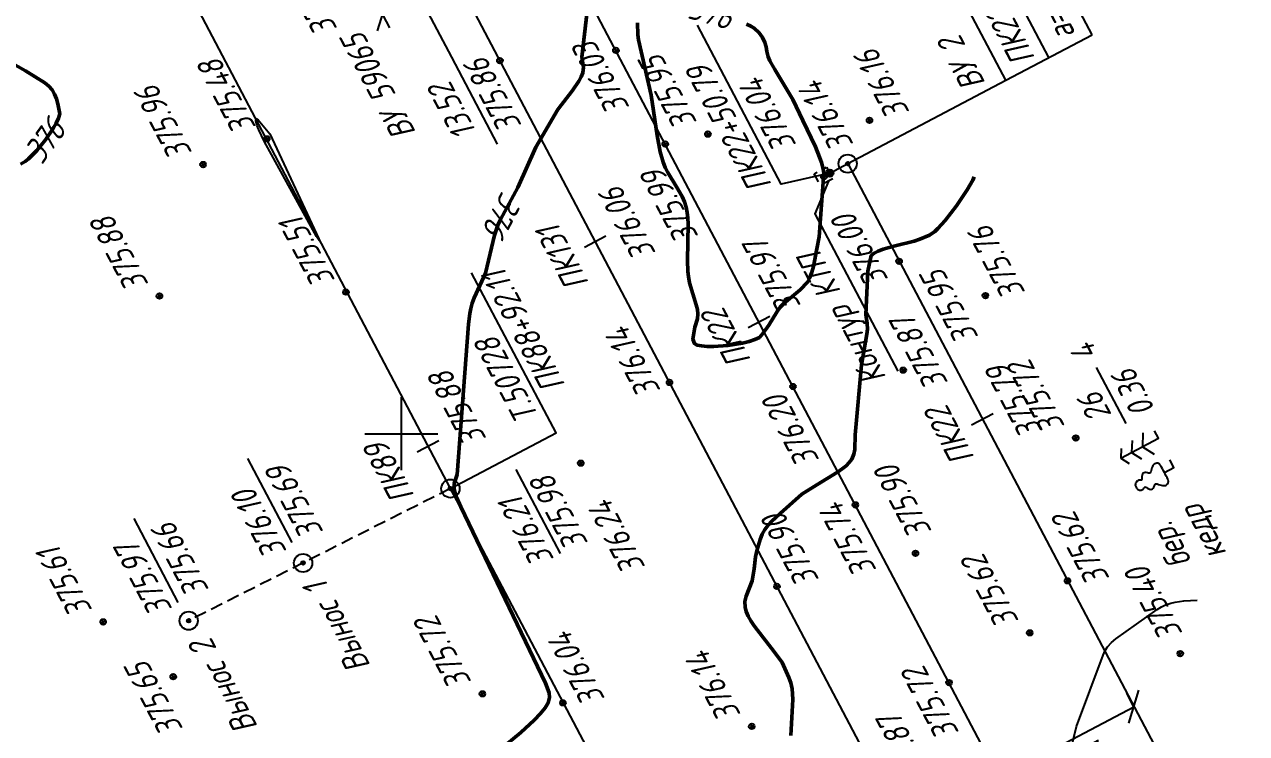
# Model space of a CAD drawing. Extents: x 1518325 to 1519424, y 2186901 to 2188655.
# Drawn here: x 1518738.1 to 1518938.8, y 2187750.7 to 2187867.2 of the extents above; entities that cross this region are included whole.
import ezdxf
from ezdxf.enums import TextEntityAlignment as Align

# ---------------------------------------------------------------- set-up
doc = ezdxf.new("R2010")
doc.units = 0
doc.linetypes.add('ИИDot', pattern=[1, 0, -1])
doc.linetypes.add('ИИHidden', pattern=[3, 2, -1])
for name, color, linetype, lineweight in [('ИИ_ГЕОПУНКТ_025', 7, 'Continuous', 25), ('ИИ_ГЕОСЕТКА_025', 3, 'Continuous', 25), ('ИИ_КОНТУР_025', 7, 'ИИDot', 25), ('ИИ_ОТМЕТКА_025', 7, 'Continuous', 25), ('ИИ_ПИКЕТАЖ_025', 7, 'Continuous', 25), ('ИИ_РАЗМЕР_025', 7, 'Continuous', 25), ('ИИ_РЕЛЬЕФ_025', 34, 'Continuous', 25), ('ИИ_РЕЛЬЕФ_050', 34, 'Continuous', 50), ('ИИ_ТЕКСТ_025', 7, 'Continuous', 25), ('ИИ_ТРАССА_АД_025', 1, 'Continuous', 25), ('ИИ_ТРАССА_ЛЭП_025', 7, 'Continuous', 25), ('ИИ_ТРАССА_ТРУБ_025', 7, 'Continuous', 25), ('ИИ_УГОДЬЯ_025', 7, 'Continuous', 25)]:
    doc.layers.add(name, color=color, linetype=linetype, lineweight=lineweight)
doc.styles.add('VNIPISIMPLEXCUR', font='simplex.shx', dxfattribs={"width": 0.8, "oblique": 15})
doc.dimstyles.new('ИИ-2000-м-dm$0', dxfattribs={"dimscale": 2, "dimtxt": 2.5, "dimasz": 2.5, "dimexe": 1.25, "dimexo": 0, "dimgap": 1, "dimtad": 1, "dimtoh": 1, "dimzin": 1, "dimdsep": 46, "dimtxsty": 'VNIPISIMPLEXCUR', "dimblk": 'OBLIQUE', "dimcen": 2.5, "dimaunit": 1, "dimadec": 4, "dimazin": 0, "dimtfac": 1, "dimtmove": 1, "dimatfit": 2, "dimfxl": 1, "dimarcsym": 0})
doc.dimstyles.new('ИИ-2000-м-dm$2', dxfattribs={"dimscale": 2, "dimtxt": 2.5, "dimasz": 2.5, "dimexe": 1.25, "dimexo": 0, "dimgap": 1, "dimtad": 2, "dimtoh": 1, "dimzin": 1, "dimdsep": 46, "dimtxsty": 'VNIPISIMPLEXCUR', "dimcen": 2.5, "dimaunit": 1, "dimazin": 0, "dimtfac": 1, "dimtmove": 1, "dimatfit": 2, "dimfxl": 1, "dimarcsym": 0})

# ---------------------------------------------------------------- blocks, each defined once
blk = doc.blocks.new('ИИ05012')
at = {"color": 0, "linetype": 'Continuous', "lineweight": 25, "flags": 128}
for points in [[(0, 3), (0, -3)], [(-3, 0), (3, 0)]]:
    blk.add_lwpolyline(points, dxfattribs=at)
blk = doc.blocks.new('PICKET')
at = {"color": 0, "linetype": 'Continuous', "lineweight": 25}
for p, q in [((-0.23, 0), (0.23, 0)), ((0, 0.23), (0, -0.23))]:
    blk.add_line(p, q, dxfattribs=at)
blk.add_circle((0, 0), 0.23, dxfattribs=at)
at = {"color": 0, "linetype": 'Continuous', "style": 'VNIPISIMPLEXCUR', "oblique": 15, "width": 0.8}
blk.add_attdef('OTMETKA', (1.25, 0.3), '', height=2, dxfattribs=at)
at = {"color": 8, "linetype": 'Continuous', "style": 'VNIPISIMPLEXCUR', "oblique": 15, "width": 0.8, "flags": 1}
blk.add_attdef('NOMER', (1.25, -2.7), '', height=2, dxfattribs=at)
blk = doc.blocks.new('ИИ053673А')
at = {"color": 0, "linetype": 'Continuous'}
blk.add_lwpolyline([(-1.35, 0.88), (-1.22, 0.88), (-1.01, 0.88), (-0.87, 0.88), (-0.74, 0.89), (-0.62, 0.91), (-0.53, 0.94), (-0.44, 1), (-0.39, 1.07), (-0.37, 1.15), (-0.36, 1.23), (-0.36, 1.29), (-0.39, 1.38), (-0.42, 1.45), (-0.47, 1.52), (-0.55, 1.61), (-0.63, 1.69), (-0.7, 1.77), (-0.78, 1.84), (-0.81, 1.89), (-0.84, 1.93), (-0.85, 1.97), (-0.85, 1.99), (-0.83, 2.02), (-0.8, 2.05), (-0.74, 2.12), (-0.67, 2.2), (-0.62, 2.29), (-0.6, 2.37), (-0.61, 2.44), (-0.64, 2.52), (-0.68, 2.58), (-0.72, 2.62), (-0.75, 2.65), (-0.8, 2.68), (-0.85, 2.71), (-0.94, 2.76), (-0.99, 2.79), (-1.01, 2.81), (-1.03, 2.83), (-1.03, 2.85), (-1.03, 2.87), (-1.01, 2.89), (-1, 2.93), (-0.98, 2.97), (-0.95, 3.03), (-0.94, 3.1), (-0.94, 3.19), (-0.95, 3.25), (-0.99, 3.32), (-1.03, 3.38), (-1.07, 3.41), (-1.1, 3.44), (-1.17, 3.48), (-1.22, 3.49), (-1.28, 3.5), (-1.35, 3.5), (-1.42, 3.5), (-1.48, 3.49), (-1.53, 3.48), (-1.6, 3.44), (-1.63, 3.41), (-1.67, 3.38), (-1.71, 3.32), (-1.75, 3.25), (-1.76, 3.19), (-1.76, 3.1), (-1.75, 3.03), (-1.72, 2.97), (-1.7, 2.93), (-1.69, 2.89), (-1.67, 2.87), (-1.67, 2.85), (-1.67, 2.83), (-1.69, 2.81), (-1.71, 2.79), (-1.76, 2.76), (-1.85, 2.71), (-1.9, 2.68), (-1.95, 2.65), (-1.98, 2.62), (-2.02, 2.58), (-2.06, 2.52), (-2.09, 2.44), (-2.1, 2.37), (-2.08, 2.29), (-2.03, 2.2), (-1.96, 2.12), (-1.9, 2.05), (-1.87, 2.02), (-1.85, 1.99), (-1.85, 1.97), (-1.86, 1.93), (-1.89, 1.89), (-1.92, 1.84), (-2, 1.77), (-2.07, 1.69), (-2.15, 1.61), (-2.23, 1.52), (-2.28, 1.45), (-2.31, 1.38), (-2.34, 1.29), (-2.34, 1.23), (-2.33, 1.15), (-2.31, 1.07), (-2.26, 1), (-2.17, 0.94), (-2.08, 0.91), (-1.96, 0.89), (-1.83, 0.88), (-1.69, 0.88), (-1.48, 0.88)], close=True, dxfattribs=at)
for points in [[(2.05, 3.1), (1.35, 3.5), (0.65, 3.1)], [(1.35, 3.5), (1.35, 0), (2.05, 0)], [(2.2, 2.01), (1.35, 2.5), (0.5, 2.01)], [(2.35, 0.92), (1.35, 1.5), (0.35, 0.92)], [(-1.35, 0.88), (-1.35, 0), (-0.65, 0)]]:
    blk.add_lwpolyline(points, dxfattribs=at)
at = {"color": 0, "linetype": 'Continuous', "style": 'VNIPISIMPLEXCUR', "oblique": 15, "width": 0.8}
blk.add_attdef('RACE1', text='', height=2, dxfattribs=at).set_placement((-3.25, 2.25), align=Align.RIGHT)
blk.add_attdef('HEIGHT', (3, 2), '', height=2, dxfattribs=at)
blk.add_attdef('DISTANCE', text='', height=2, dxfattribs=at).set_placement((9.5, 1.75), align=Align.MIDDLE_LEFT)
blk.add_attdef('RACE2', text='', height=2, dxfattribs=at).set_placement((-3.25, 1.25), align=Align.TOP_RIGHT)
blk.add_attdef('THICKNESS', text='', height=2, dxfattribs=at).set_placement((3, 1.5), align=Align.TOP_LEFT)
blk = doc.blocks.new('ИИ050052Р')
at = {"linetype": 'Continuous', "lineweight": 25}
h = blk.add_hatch(color=0, dxfattribs=at)
edge = h.paths.add_edge_path()
edge.add_arc((0, 0), 0.15, 0, 360)
at = {"color": 0, "linetype": 'Continuous', "lineweight": 25}
for radius in [0.75, 0.15]:
    blk.add_circle((0, 0), radius, dxfattribs=at)
at = {"color": 0, "linetype": 'Continuous', "style": 'VNIPISIMPLEXCUR', "oblique": 15, "width": 0.8}
for tag, p in [('CENTRE', (1.45, 0.7)), ('HEIGHT', (1.45, -2.7))]:
    blk.add_attdef(tag, p, '', height=2, dxfattribs=at)
for tag, p in [('NUMBER', (-2, -1)), ('STATIONING', (-2, -4.4)), ('ALPHA', (-2, -7.8))]:
    blk.add_attdef(tag, text='', height=2, dxfattribs=at).set_placement(p, align=Align.RIGHT)
at = {"color": 253, "linetype": 'Continuous', "style": 'VNIPISIMPLEXCUR', "oblique": 15, "width": 0.8, "flags": 1}
blk.add_attdef('NOTE', text='', height=1.6, dxfattribs=at).set_placement((-2, -10.8), align=Align.RIGHT)
blk = doc.blocks.new('ИИ15001')
at = {"color": 0, "linetype": 'Continuous', "lineweight": 25}
blk.add_lwpolyline([(0, 1), (0, -1)], dxfattribs=at)
at = {"color": 0, "linetype": 'Continuous', "lineweight": 25, "style": 'VNIPISIMPLEXCUR', "oblique": 15, "width": 0.8}
blk.add_attdef('STATIONING', text='', height=2, dxfattribs=at).set_placement((0, 2), align=Align.CENTER)
at = {"color": 7, "linetype": 'Continuous', "lineweight": 25, "style": 'VNIPISIMPLEXCUR', "oblique": 15, "width": 0.8}
blk.add_attdef('HEIGHT', text='', height=2, dxfattribs=at).set_placement((0, -2), align=Align.TOP_CENTER)
blk = doc.blocks.new('ИИ15002')
at = {"linetype": 'Continuous', "lineweight": 25}
h = blk.add_hatch(color=0, dxfattribs=at)
edge = h.paths.add_edge_path()
edge.add_arc((0, 0), 0.3, 0, 360)
at = {"color": 0, "linetype": 'Continuous', "lineweight": 25}
blk.add_circle((0, 0), 0.3, dxfattribs=at)
at = {"color": 0, "linetype": 'Continuous', "style": 'VNIPISIMPLEXCUR', "oblique": 15, "width": 0.8}
blk.add_attdef('STATIONING', (1, 1.3), '', height=2, rotation=90, dxfattribs=at)
at = {"color": 7, "linetype": 'Continuous', "style": 'VNIPISIMPLEXCUR', "oblique": 15, "width": 0.8}
blk.add_attdef('HEIGHT', text='', height=2, dxfattribs=at).set_placement((0, -1.3), align=Align.TOP_CENTER)
blk = doc.blocks.new('*U41')
at = {"color": 0, "linetype": 'ByBlock', "lineweight": -2}
for points in [[(0, 0), (0, -14.68)], [(0, -14.68), (0, -22.68)], [(0, -14.68), (16.6, -14.68)], [(0, -18.68), (16.6, -18.68)], [(0, -22.68), (16.6, -22.68)]]:
    blk.add_lwpolyline(points, dxfattribs=at)
blk = doc.blocks.new('*D54')
at = {"layer": 'Defpoints', "color": 0, "transparency": 16777216}
for p in [(1518412.38, 2188627.85), (1518818.43, 2187967.48), (1518780.69, 2187955.9), (1518760.91, 2187937.21), (1519297.92, 2186946.83)]:
    blk.add_point(p, dxfattribs=at)
at = {"layer": 'ИИ_РАЗМЕР_025', "color": 0, "lineweight": -2, "transparency": 16777216}
for p, q in [((1518777.92, 2187969.12), (1518771.87, 2187980.6)), ((1518777.22, 2187957.5), (1518777.92, 2187969.12))]:
    blk.add_line(p, q, dxfattribs=at)
blk.add_arc((1518772.88, 2187943.51), 14.65, 43.4519, 102.0835, dxfattribs=at)
at = {"layer": 'ИИ_РАЗМЕР_025', "color": 0, "transparency": 16777216}
for points in [[(1518770.04, 2187957.2), (1518769.59, 2187958.46), (1518766.06, 2187956.47)], [(1518784.06, 2187953.97), (1518782.97, 2187953.19), (1518785.84, 2187950.33)]]:
    blk.add_solid(points, dxfattribs=at)
at = {"layer": 'ИИ_РАЗМЕР_025', "color": 0, "transparency": 16777216, "insert": (1518770.55, 2187973.71), "char_height": 4, "attachment_point": 5, "rotation": 117.7798, "style": 'VNIPISIMPLEXCUR'}
blk.add_mtext("90°1'", dxfattribs=at)
blk = doc.blocks.new('*D55')
at = {"layer": 'Defpoints', "color": 0, "transparency": 16777216}
for p in [(1518412.38, 2188627.85), (1518814.13, 2187903.06), (1518791.07, 2187895.12), (1518786.56, 2187888.53), (1519297.92, 2186946.83)]:
    blk.add_point(p, dxfattribs=at)
at = {"layer": 'ИИ_РАЗМЕР_025', "color": 0, "lineweight": -2, "transparency": 16777216}
for p, q in [((1518788.1, 2187902.13), (1518782.05, 2187913.61)), ((1518791.4, 2187897.04), (1518788.1, 2187902.13))]:
    blk.add_line(p, q, dxfattribs=at)
blk.add_arc((1518798.52, 2187894.83), 7.46, 148.8919, 176.6782, dxfattribs=at)
at = {"layer": 'ИИ_РАЗМЕР_025', "color": 0, "transparency": 16777216}
for points in [[(1518791.68, 2187899.17), (1518792.6, 2187898.2), (1518795.05, 2187901.43)], [(1518791.73, 2187895.41), (1518790.43, 2187895.12), (1518791.93, 2187891.36)]]:
    blk.add_solid(points, dxfattribs=at)
at = {"layer": 'ИИ_РАЗМЕР_025', "color": 0, "transparency": 16777216, "insert": (1518780.73, 2187906.71), "char_height": 4, "attachment_point": 5, "rotation": 117.7798, "style": 'VNIPISIMPLEXCUR'}
blk.add_mtext("90°1'", dxfattribs=at)
blk = doc.blocks.new('_Oblique')
at = {"color": 0, "linetype": 'ByBlock', "lineweight": -2}
blk.add_line((-0.5, -0.5), (0.5, 0.5), dxfattribs=at)
blk = doc.blocks.new('*D59')
at = {"layer": 'Defpoints', "color": 0, "transparency": 16777216}
for p in [(1518920.3, 2187755.15), (1518920.3, 2187755.15), (1518898.18, 2187743.5)]:
    blk.add_point(p, dxfattribs=at)
at = {"layer": 'ИИ_РАЗМЕР_025', "color": 0, "lineweight": -2, "transparency": 16777216}
for p, q in [((1518920.3, 2187755.15), (1518919.13, 2187757.37)), ((1518898.18, 2187743.5), (1518920.3, 2187755.15)), ((1518898.18, 2187743.5), (1518897.01, 2187745.71))]:
    blk.add_line(p, q, dxfattribs=at)
at = {"layer": 'ИИ_РАЗМЕР_025', "color": 0, "lineweight": -2, "transparency": 16777216, "xscale": 4, "yscale": 4, "zscale": 4}
for p, rotation in [((1518920.3, 2187755.15), 27.77979618591834), ((1518898.18, 2187743.5), 207.7797961859183)]:
    blk.add_blockref('_Oblique', p, dxfattribs=dict(at, rotation=rotation))
at = {"layer": 'ИИ_РАЗМЕР_025', "color": 0, "transparency": 16777216, "insert": (1518911.1, 2187745.79), "char_height": 4, "attachment_point": 5, "rotation": 207.7798, "style": 'VNIPISIMPLEXCUR'}
blk.add_mtext('25.00', dxfattribs=at)
blk = doc.blocks.new('*D63')
at = {"layer": 'Defpoints', "color": 0, "transparency": 16777216}
for p in [(1518798.52, 2187894.83, 375.68), (1518786.56, 2187888.53, 375.51), (1518808.88, 2187875.19)]:
    blk.add_point(p, dxfattribs=at)
at = {"layer": 'ИИ_РАЗМЕР_025', "color": 0, "lineweight": -2, "transparency": 16777216}
for p, q in [((1518798.52, 2187894.83), (1518810.04, 2187872.98)), ((1518786.56, 2187888.53), (1518798.08, 2187866.67)), ((1518796.91, 2187868.89), (1518808.88, 2187875.19)), ((1518802.89, 2187872.04), (1518808.26, 2187861.86)), ((1518808.26, 2187861.86), (1518815.78, 2187847.58))]:
    blk.add_line(p, q, dxfattribs=at)
at = {"layer": 'ИИ_РАЗМЕР_025', "color": 0, "lineweight": -2, "transparency": 16777216, "xscale": 4, "yscale": 4, "zscale": 4}
for p, rotation in [((1518808.88, 2187875.19), 27.79022269152832), ((1518796.91, 2187868.89), 207.7902226915284)]:
    blk.add_blockref('_Oblique', p, dxfattribs=dict(at, rotation=rotation))
at = {"layer": 'ИИ_РАЗМЕР_025', "color": 0, "transparency": 16777216, "insert": (1518808.48, 2187852.86), "char_height": 4, "attachment_point": 5, "rotation": 117.7798, "style": 'VNIPISIMPLEXCUR'}
blk.add_mtext('13.52', dxfattribs=at)

msp = doc.modelspace()

# ---------------------------------------------------------------- linework, layer by layer
at = {"layer": 'ИИ_ГЕОПУНКТ_025'}
for points in [[(1518808.08, 2187790.99), (1518825.43, 2187800.13), (1518811.566, 2187826.447)], [(1518782.083, 2187782.143), (1518774.826, 2187795.919)], [(1518826.155, 2187780.348), (1518818.898, 2187794.124)], [(1518763.389, 2187772.296), (1518756.132, 2187786.072)]]:
    msp.add_lwpolyline(points, dxfattribs=at)
at = {"layer": 'ИИ_КОНТУР_025', "linetype": 'ИИHidden', "elevation": 376.04, "flags": 128}
msp.add_lwpolyline([(1518870.858, 2187841.856), (1518868.825, 2187840.781), (1518867.82, 2187842.682), (1518869.853, 2187843.757), (1518870.858, 2187841.856)], dxfattribs=at)
at = {"layer": 'ИИ_ПИКЕТАЖ_025', "color": 7, "elevation": 376.04}
msp.add_lwpolyline([(1518870.356, 2187842.807), (1518862.387, 2187840.999), (1518848.63, 2187867.115)], dxfattribs=at)
at = {"layer": 'ИИ_РЕЛЬЕФ_025', "elevation": 375.5}
msp.add_lwpolyline([(1518776.164, 2187851.784), (1518776.503, 2187851.533), (1518778.403, 2187849.231), (1518786.49, 2187832.017), (1518786.584, 2187831.758), (1518786.597, 2187831.658), (1518786.521, 2187831.732), (1518786.115, 2187832.377), (1518777.518, 2187848.032), (1518776.63, 2187849.897), (1518776.316, 2187850.701), (1518776.142, 2187851.392)], close=True, dxfattribs=at)
msp.add_lwpolyline([(1518909.968, 2187748.092), (1518910.87, 2187751.915), (1518915.26, 2187763.636), (1518915.601, 2187764.37), (1518915.961, 2187764.982), (1518916.633, 2187765.712), (1518917.326, 2187766.314), (1518924.122, 2187771.134), (1518924.849, 2187771.559), (1518925.51, 2187771.889), (1518926.344, 2187772.185), (1518927.075, 2187772.333), (1518928.477, 2187772.54), (1518930.687, 2187772.684)], dxfattribs=at)
at = {"layer": 'ИИ_РЕЛЬЕФ_050', "elevation": 376}
for points in [[(1518830.822, 2187871.795), (1518829.664, 2187861.835), (1518829.917, 2187860.19), (1518829.818, 2187859.272), (1518829.564, 2187858.627), (1518829.174, 2187857.924), (1518828.109, 2187856.397), (1518825.726, 2187853.235), (1518822.125, 2187847.047), (1518819.131, 2187840.424), (1518816.282, 2187835.199), (1518815.886, 2187834.261), (1518815.326, 2187832.591), (1518813.824, 2187826.357), (1518811.966, 2187822.328), (1518811.658, 2187821.465), (1518811.408, 2187820.552), (1518811.251, 2187819.734), (1518811.064, 2187817.988), (1518809.163, 2187793.298), (1518808.71, 2187791.847), (1518808.717, 2187790.879), (1518808.859, 2187790.28), (1518809.092, 2187789.586), (1518809.781, 2187787.966), (1518823.703, 2187759.036), (1518824.279, 2187757.446), (1518824.356, 2187756.652), (1518824.125, 2187755.814), (1518823.638, 2187754.977), (1518822.89, 2187754.038), (1518821.851, 2187752.945), (1518819.644, 2187750.919), (1518817.128, 2187748.867)], [(1518856.7, 2187867.285), (1518857.385, 2187866.949), (1518857.949, 2187866.605), (1518858.795, 2187865.849), (1518859.318, 2187865.073), (1518859.706, 2187864.266), (1518859.918, 2187863.534), (1518860.017, 2187862.775), (1518860.261, 2187861.882), (1518860.539, 2187861.264), (1518861.32, 2187859.817), (1518864.307, 2187854.876), (1518865.939, 2187851.437), (1518868.029, 2187847.136), (1518868.707, 2187845.424), (1518868.984, 2187844.571), (1518869.211, 2187843.72), (1518869.382, 2187842.873), (1518868.615, 2187832.324), (1518868.22, 2187830.392), (1518867.676, 2187827.449), (1518867.429, 2187826.527), (1518867.117, 2187825.664), (1518866.72, 2187824.877), (1518865.493, 2187823.646), (1518862.819, 2187821.383), (1518862.209, 2187820.771), (1518861.711, 2187820.07), (1518860.356, 2187817.854), (1518859.359, 2187816.465), (1518858.811, 2187815.815), (1518858.052, 2187815.454), (1518857.109, 2187815.137), (1518856.029, 2187814.867), (1518853.648, 2187814.48), (1518851.288, 2187814.321), (1518850.233, 2187814.335), (1518849.327, 2187814.416), (1518848.615, 2187814.568), (1518848.145, 2187814.793), (1518847.899, 2187815.549), (1518848.216, 2187817.514), (1518848.624, 2187818.891), (1518848.704, 2187819.713), (1518848.625, 2187820.402), (1518848.439, 2187821.167), (1518847.337, 2187824.808), (1518847.147, 2187825.816), (1518847.061, 2187826.644), (1518847.02, 2187828.468), (1518847.134, 2187834.463), (1518847.073, 2187835.418), (1518846.959, 2187836.33), (1518846.783, 2187837.188), (1518846.493, 2187838.097), (1518846.122, 2187838.946), (1518845.22, 2187840.533), (1518843.78, 2187842.881), (1518843.361, 2187843.722), (1518843.008, 2187844.62), (1518842.529, 2187846.3), (1518841.998, 2187849.009), (1518841.016, 2187855.586), (1518838.953, 2187864.701), (1518838.845, 2187865.546), (1518838.776, 2187867.467)], [(1518737.461, 2187844.252), (1518738.273, 2187844.721), (1518738.821, 2187845.175), (1518740.151, 2187846.527), (1518741.581, 2187848.256), (1518742.861, 2187850.108), (1518743.365, 2187851), (1518743.737, 2187851.826), (1518743.945, 2187852.555), (1518743.622, 2187854.203), (1518743.376, 2187854.994), (1518743.072, 2187855.762), (1518742.71, 2187856.507), (1518742.163, 2187857.112), (1518741.484, 2187857.656), (1518738.328, 2187859.627), (1518735.42, 2187861.227)], [(1518863.992, 2187750.439), (1518864.307, 2187756.354), (1518864.272, 2187757.259), (1518864.173, 2187758.103), (1518863.948, 2187759.061), (1518863.635, 2187759.938), (1518862.55, 2187762.429), (1518861.312, 2187764.117), (1518857.964, 2187768.417), (1518857.424, 2187769.237), (1518856.977, 2187770.027), (1518856.645, 2187770.783), (1518856.45, 2187771.496), (1518856.424, 2187772.444), (1518856.628, 2187773.321), (1518857.634, 2187775.831), (1518857.942, 2187777.791), (1518858.183, 2187779.777), (1518858.386, 2187780.739), (1518858.932, 2187782.609), (1518859.258, 2187783.524), (1518859.708, 2187784.253), (1518860.243, 2187784.951), (1518860.846, 2187785.622), (1518862.201, 2187786.909), (1518865.762, 2187790.061), (1518868.247, 2187791.619), (1518871.655, 2187793.69), (1518872.389, 2187794.215), (1518873.037, 2187794.745), (1518873.577, 2187795.28), (1518873.99, 2187795.823), (1518874.344, 2187796.613), (1518874.487, 2187797.415), (1518874.554, 2187799.84), (1518875.593, 2187811.309), (1518876.468, 2187816.368), (1518876.534, 2187817.195), (1518876.506, 2187818.078), (1518876.303, 2187819.594), (1518876.628, 2187826.674), (1518877.149, 2187829.247), (1518877.645, 2187829.642), (1518878.325, 2187829.991), (1518879.153, 2187830.305), (1518881.106, 2187830.862), (1518884.22, 2187831.652), (1518885.159, 2187831.939), (1518886.748, 2187832.636), (1518887.61, 2187833.229), (1518888.126, 2187833.713), (1518889.299, 2187835.006), (1518891.202, 2187837.457), (1518892.934, 2187840.038), (1518893.855, 2187841.672), (1518894.078, 2187842.178)]]:
    msp.add_lwpolyline(points, dxfattribs=at)
at = {"layer": 'ИИ_ТЕКСТ_025', "elevation": 376.04}
msp.add_lwpolyline([(1518870.135, 2187841.474), (1518867.928, 2187836.097), (1518881.54, 2187810.258)], dxfattribs=at)
at = {"layer": 'ИИ_ТРАССА_АД_025'}
msp.add_lwpolyline([(1519313.519, 2186955.051), (1518814.129, 2187903.058)], dxfattribs=at)
at = {"layer": 'ИИ_ТРАССА_ЛЭП_025'}
msp.add_lwpolyline([(1518870.356, 2187842.807), (1518873.308, 2187844.362), (1519335.639, 2186966.703)], dxfattribs=at)
at = {"layer": 'ИИ_ТРАССА_ТРУБ_025', "color": 4}
for points in [[(1519297.92, 2186946.834), (1518412.378, 2188627.85)], [(1519262.622, 2186928.239), (1519146.4, 2187148.85), (1519007.22, 2187413.01), (1518888.91, 2187637.56), (1518808.08, 2187790.99), (1518721.15, 2187956.06), (1518609.66, 2188167.6), (1518524.74, 2188328.809)]]:
    msp.add_lwpolyline(points, dxfattribs=at)
at = {"layer": 'ИИ_ТРАССА_ТРУБ_025', "color": 4, "linetype": 'ИИHidden', "flags": 128}
msp.add_lwpolyline([(1518808.08, 2187790.99), (1518783.89, 2187778.77), (1518765.1, 2187769.28)], dxfattribs=at)
at = {"layer": 'ИИ_УГОДЬЯ_025'}
msp.add_lwpolyline([(1518919.019, 2187801.698), (1518914.181, 2187810.882)], dxfattribs=at)

# ---------------------------------------------------------------- block references
at = {"layer": 'ИИ_ГЕОПУНКТ_025', "xscale": 2, "yscale": 2, "zscale": 2, "rotation": 117.7797961859183}
msp.add_blockref('*U41', (1518873.308, 2187844.362), dxfattribs=at)
at = {"layer": 'ИИ_ГЕОПУНКТ_025'}
ref = msp.add_blockref('ИИ050052Р', (1518786.56, 2187888.53, 375.51), dxfattribs=dict(at, xscale=2, yscale=2, zscale=2, rotation=117.7791666666666))
ref.add_attrib('NUMBER', 'ВУ 59065', dxfattribs={"layer": '0', "color": 0, "linetype": 'Continuous', "height": 4, "rotation": 117.77917, "style": 'VNIPISIMPLEXCUR', "oblique": 15, "width": 0.8}).set_placement((1518793.654, 2187866.244), align=Align.RIGHT)
ref.add_attrib('CENTRE', '375.85', (1518789.611, 2187866.509), dxfattribs={"layer": '0', "color": 0, "linetype": 'Continuous', "height": 4, "rotation": 117.77917, "style": 'VNIPISIMPLEXCUR', "oblique": 15, "width": 0.8})
ref.add_attrib('HEIGHT', '375.51', (1518795.036, 2187869.545), dxfattribs={"layer": '0', "color": 0, "linetype": 'Continuous', "height": 4, "rotation": 117.77917, "style": 'VNIPISIMPLEXCUR', "oblique": 15, "width": 0.8})
ref = msp.add_blockref('ИИ050052Р', (1518873.308, 2187844.362, 376.14), dxfattribs=dict(at, xscale=2, yscale=2, zscale=2, rotation=117.7791666666666))
ref.add_attrib('NUMBER', 'ВУ 2', (1518896.009, 2187857.571), dxfattribs={"layer": '0', "color": 0, "height": 4, "rotation": 117.77917, "style": 'VNIPISIMPLEXCUR', "oblique": 15, "width": 0.8})
ref.add_attrib('HEIGHT', '376.14', (1518874.365, 2187847.516, 376.14), dxfattribs={"layer": '0', "color": 0, "height": 4, "rotation": 117.77917, "style": 'VNIPISIMPLEXCUR', "oblique": 15, "width": 0.8})
ref.add_attrib('STATIONING', 'ПК22+47.45', (1518904.191, 2187861.699), dxfattribs={"layer": '0', "color": 0, "height": 4, "rotation": 117.77917, "style": 'VNIPISIMPLEXCUR', "oblique": 15, "width": 0.8})
ref.add_attrib('ALPHA', 'a=90°', (1518910.871, 2187865.66), dxfattribs={"layer": '0', "color": 0, "height": 4, "rotation": 117.77917, "style": 'VNIPISIMPLEXCUR', "oblique": 15, "width": 0.8})
ref = msp.add_blockref('ИИ050052Р', (1518808.08, 2187790.99, 375.98), dxfattribs=dict(at, xscale=2, yscale=2, zscale=2, rotation=117.7797222222222))
ref.add_attrib('NUMBER', 'Т.50728', dxfattribs={"layer": '0', "color": 0, "linetype": 'Continuous', "height": 4, "rotation": 117.77972, "style": 'VNIPISIMPLEXCUR', "oblique": 15, "width": 0.8}).set_placement((1518815.589, 2187816.316), align=Align.RIGHT)
ref.add_attrib('CENTRE', '376.21', (1518825.181, 2187779.38), dxfattribs={"layer": '0', "color": 0, "linetype": 'Continuous', "height": 4, "rotation": 117.77972, "style": 'VNIPISIMPLEXCUR', "oblique": 15, "width": 0.8})
ref.add_attrib('HEIGHT', '375.98', (1518830.781, 2187782.015), dxfattribs={"layer": '0', "color": 0, "linetype": 'Continuous', "height": 4, "rotation": 117.77972, "style": 'VNIPISIMPLEXCUR', "oblique": 15, "width": 0.8})
ref.add_attrib('STATIONING', 'ПК88+92.11', dxfattribs={"layer": '0', "color": 0, "linetype": 'Continuous', "height": 4, "rotation": 117.77972, "style": 'VNIPISIMPLEXCUR', "oblique": 15, "width": 0.8}).set_placement((1518816.849, 2187827.358), align=Align.RIGHT)
ref = msp.add_blockref('ИИ050052Р', (1518783.89, 2187778.77, 375.69), dxfattribs=dict(at, xscale=2, yscale=2, zscale=2, rotation=117.7797222222222))
ref.add_attrib('NUMBER', 'Вынос 1', dxfattribs={"layer": '0', "color": 0, "linetype": 'Continuous', "height": 4, "rotation": 117.77972, "style": 'VNIPISIMPLEXCUR', "oblique": 15, "width": 0.8}).set_placement((1518787.524, 2187776.163), align=Align.RIGHT)
ref.add_attrib('CENTRE', '376.10', (1518781.3, 2187780.683), dxfattribs={"layer": '0', "color": 0, "linetype": 'Continuous', "height": 4, "rotation": 117.77972, "style": 'VNIPISIMPLEXCUR', "oblique": 15, "width": 0.8})
ref.add_attrib('HEIGHT', '375.69', (1518787.316, 2187783.853), dxfattribs={"layer": '0', "color": 0, "linetype": 'Continuous', "height": 4, "rotation": 117.77972, "style": 'VNIPISIMPLEXCUR', "oblique": 15, "width": 0.8})
ref = msp.add_blockref('ИИ050052Р', (1518765.1, 2187769.28, 375.66), dxfattribs=dict(at, xscale=2, yscale=2, zscale=2, rotation=117.7797222222222))
ref.add_attrib('NUMBER', 'Вынос 2', dxfattribs={"layer": '0', "color": 0, "linetype": 'Continuous', "height": 4, "rotation": 117.77972, "style": 'VNIPISIMPLEXCUR', "oblique": 15, "width": 0.8}).set_placement((1518768.734, 2187766.673), align=Align.RIGHT)
ref.add_attrib('CENTRE', '375.97', (1518762.51, 2187771.193), dxfattribs={"layer": '0', "color": 0, "linetype": 'Continuous', "height": 4, "rotation": 117.77972, "style": 'VNIPISIMPLEXCUR', "oblique": 15, "width": 0.8})
ref.add_attrib('HEIGHT', '375.66', (1518768.526, 2187774.363), dxfattribs={"layer": '0', "color": 0, "linetype": 'Continuous', "height": 4, "rotation": 117.77972, "style": 'VNIPISIMPLEXCUR', "oblique": 15, "width": 0.8})
at = {"layer": 'ИИ_ГЕОСЕТКА_025', "xscale": 2, "yscale": 2, "zscale": 2}
msp.add_blockref('ИИ05012', (1518800, 2187800), dxfattribs=at)
at = {"layer": 'ИИ_ОТМЕТКА_025'}
ref = msp.add_blockref('PICKET', (1518835.249, 2187862.965, 376.03), dxfattribs=dict(at, xscale=2, yscale=2, zscale=2, rotation=117.7792673703056))
ref.add_attrib('OTMETKA', '376.03', (1518837.591, 2187853.584, 376.03), dxfattribs={"layer": '0', "color": 0, "linetype": 'Continuous', "height": 4, "rotation": 117.77927, "style": 'VNIPISIMPLEXCUR', "oblique": 15, "width": 0.8})
ref = msp.add_blockref('PICKET', (1518816.201, 2187861.277, 375.86), dxfattribs=dict(at, xscale=2, yscale=2, zscale=2, rotation=117.7797222222222))
ref.add_attrib('OTMETKA', '375.86', (1518819.881, 2187850.625, 375.86), dxfattribs={"layer": '0', "color": 0, "linetype": 'Continuous', "height": 4, "rotation": 117.77972, "style": 'VNIPISIMPLEXCUR', "oblique": 15, "width": 0.8})
at = {"layer": 'ИИ_ОТМЕТКА_025', "xscale": 2, "yscale": 2, "zscale": 2, "rotation": 117.7797222222222}
for p, values in [((1518850.352, 2187849.21, 375.95), {'OTMETKA': '375.95'}), ((1518777.938, 2187848.441, 375.48), {'OTMETKA': '375.48'}), ((1518767.46, 2187844.21, 375.96), {'OTMETKA': '375.96'}), ((1518760.3, 2187822.61, 375.88), {'OTMETKA': '375.88'}), ((1518790.927, 2187823.267, 375.51), {'OTMETKA': '375.51'}), ((1518910.76, 2187799.3, 375.72), {'OTMETKA': '375.72'}), ((1518751.06, 2187769.09, 375.61), {'OTMETKA': '375.61'}), ((1518903.2, 2187767.29, 375.62), {'OTMETKA': '375.62'}), ((1518813.322, 2187757.269, 375.72), {'OTMETKA': '375.72'}), ((1518857.553, 2187751.923, 376.14), {'OTMETKA': '376.14'})]:
    msp.add_blockref('PICKET', p, dxfattribs=at).add_auto_attribs(values)
at = {"layer": 'ИИ_ОТМЕТКА_025'}
ref = msp.add_blockref('PICKET', (1518876.89, 2187851.47, 376.16), dxfattribs=dict(at, xscale=2, yscale=2, zscale=2, rotation=117.7797222222222))
ref.add_attrib('OTMETKA', '376.16', (1518883.561, 2187852.814, 376.16), dxfattribs={"layer": '0', "color": 0, "linetype": 'Continuous', "height": 4, "rotation": 117.77972, "style": 'VNIPISIMPLEXCUR', "oblique": 15, "width": 0.8})
ref = msp.add_blockref('PICKET', (1518843.35, 2187847.587, 375.99), dxfattribs=dict(at, xscale=2, yscale=2, zscale=2, rotation=117.7792673703056))
ref.add_attrib('OTMETKA', '375.99', (1518848.904, 2187832.393, 375.99), dxfattribs={"layer": '0', "color": 0, "linetype": 'Continuous', "height": 4, "rotation": 117.77927, "style": 'VNIPISIMPLEXCUR', "oblique": 15, "width": 0.8})
ref = msp.add_blockref('PICKET', (1518869.399, 2187842.219, 376), dxfattribs=dict(at, xscale=2, yscale=2, zscale=2, rotation=117.7797961859183))
ref.add_attrib('OTMETKA', '376.00', (1518880.07, 2187825.335, 376), dxfattribs={"layer": '0', "color": 0, "linetype": 'Continuous', "height": 4, "rotation": 117.7798, "style": 'VNIPISIMPLEXCUR', "oblique": 15, "width": 0.8})
ref = msp.add_blockref('PICKET', (1518895.921, 2187822.679, 375.76), dxfattribs=dict(at, xscale=2, yscale=2, zscale=2, rotation=117.7797222222222))
ref.add_attrib('OTMETKA', '375.76', (1518902.561, 2187823.214, 375.76), dxfattribs={"layer": '0', "color": 0, "linetype": 'Continuous', "height": 4, "rotation": 117.77972, "style": 'VNIPISIMPLEXCUR', "oblique": 15, "width": 0.8})
ref = msp.add_blockref('PICKET', (1518881.754, 2187828.327, 375.95), dxfattribs=dict(at, xscale=2, yscale=2, zscale=2, rotation=117.7792673703056))
ref.add_attrib('OTMETKA', '375.95', (1518894.88, 2187815.891, 375.95), dxfattribs={"layer": '0', "color": 0, "linetype": 'Continuous', "height": 4, "rotation": 117.77927, "style": 'VNIPISIMPLEXCUR', "oblique": 15, "width": 0.8})
ref = msp.add_blockref('PICKET', (1518844.046, 2187808.418, 376.14), dxfattribs=dict(at, xscale=2, yscale=2, zscale=2, rotation=117.7797222222222))
ref.add_attrib('OTMETKA', '376.14', (1518842.685, 2187807.097, 376.14), dxfattribs={"layer": '0', "color": 0, "linetype": 'Continuous', "height": 4, "rotation": 117.77972, "style": 'VNIPISIMPLEXCUR', "oblique": 15, "width": 0.8})
ref = msp.add_blockref('PICKET', (1518882.435, 2187810.441, 375.87), dxfattribs=dict(at, xscale=2, yscale=2, zscale=2, rotation=117.7797222222222))
ref.add_attrib('OTMETKA', '375.87', (1518889.892, 2187808.355, 375.87), dxfattribs={"layer": '0', "color": 0, "linetype": 'Continuous', "height": 4, "rotation": 117.77972, "style": 'VNIPISIMPLEXCUR', "oblique": 15, "width": 0.8})
ref = msp.add_blockref('PICKET', (1518864.331, 2187807.758, 376.2), dxfattribs=dict(at, xscale=2, yscale=2, zscale=2, rotation=117.7792673703056))
ref.add_attrib('OTMETKA', '376.20', (1518868.751, 2187795.672, 376.2), dxfattribs={"layer": '0', "color": 0, "linetype": 'Continuous', "height": 4, "rotation": 117.77927, "style": 'VNIPISIMPLEXCUR', "oblique": 15, "width": 0.8})
ref = msp.add_blockref('PICKET', (1518829.48, 2187795.16, 376.24), dxfattribs=dict(at, xscale=2, yscale=2, zscale=2, rotation=117.7797222222222))
ref.add_attrib('OTMETKA', '376.24', (1518840.18, 2187778.084, 376.24), dxfattribs={"layer": '0', "color": 0, "linetype": 'Continuous', "height": 4, "rotation": 117.77972, "style": 'VNIPISIMPLEXCUR', "oblique": 15, "width": 0.8})
ref = msp.add_blockref('PICKET', (1518884.44, 2187780.36, 375.9), dxfattribs=dict(at, xscale=2, yscale=2, zscale=2, rotation=117.7797222222222))
ref.add_attrib('OTMETKA', '375.90', (1518887.217, 2187783.953, 375.9), dxfattribs={"layer": '0', "color": 0, "linetype": 'Continuous', "height": 4, "rotation": 117.77972, "style": 'VNIPISIMPLEXCUR', "oblique": 15, "width": 0.8})
ref = msp.add_blockref('PICKET', (1518874.576, 2187788.309, 375.74), dxfattribs=dict(at, xscale=2, yscale=2, zscale=2, rotation=117.7792673703056))
ref.add_attrib('OTMETKA', '375.74', (1518878.135, 2187777.621, 375.74), dxfattribs={"layer": '0', "color": 0, "linetype": 'Continuous', "height": 4, "rotation": 117.77927, "style": 'VNIPISIMPLEXCUR', "oblique": 15, "width": 0.8})
ref = msp.add_blockref('PICKET', (1518909.405, 2187775.837, 375.62), dxfattribs=dict(at, xscale=2, yscale=2, zscale=2, rotation=117.7792673703056))
ref.add_attrib('OTMETKA', '375.62', (1518916.413, 2187776.223, 375.62), dxfattribs={"layer": '0', "color": 0, "linetype": 'Continuous', "height": 4, "rotation": 117.77927, "style": 'VNIPISIMPLEXCUR', "oblique": 15, "width": 0.8})
ref = msp.add_blockref('PICKET', (1518861.688, 2187774.928, 375.9), dxfattribs=dict(at, xscale=2, yscale=2, zscale=2, rotation=117.7797222222222))
ref.add_attrib('OTMETKA', '375.90', (1518868.716, 2187776, 375.9), dxfattribs={"layer": '0', "color": 0, "linetype": 'Continuous', "height": 4, "rotation": 117.77972, "style": 'VNIPISIMPLEXCUR', "oblique": 15, "width": 0.8})
ref = msp.add_blockref('PICKET', (1518927.92, 2187763.88, 375.4), dxfattribs=dict(at, xscale=2, yscale=2, zscale=2, rotation=117.7797222222222))
ref.add_attrib('OTMETKA', '375.40', (1518928.39, 2187767.21, 375.4), dxfattribs={"layer": '0', "color": 0, "linetype": 'Continuous', "height": 4, "rotation": 117.77972, "style": 'VNIPISIMPLEXCUR', "oblique": 15, "width": 0.8})
ref = msp.add_blockref('PICKET', (1518826.557, 2187755.796, 376.04), dxfattribs=dict(at, xscale=2, yscale=2, zscale=2, rotation=117.7797222222222))
ref.add_attrib('OTMETKA', '376.04', (1518833.545, 2187756.451, 376.04), dxfattribs={"layer": '0', "color": 0, "linetype": 'Continuous', "height": 4, "rotation": 117.77972, "style": 'VNIPISIMPLEXCUR', "oblique": 15, "width": 0.8})
ref = msp.add_blockref('PICKET', (1518762.56, 2187760.08, 375.65), dxfattribs=dict(at, xscale=2, yscale=2, zscale=2, rotation=117.7797222222222))
ref.add_attrib('OTMETKA', '375.65', (1518764.263, 2187751.521, 375.65), dxfattribs={"layer": '0', "color": 0, "linetype": 'Continuous', "height": 4, "rotation": 117.77972, "style": 'VNIPISIMPLEXCUR', "oblique": 15, "width": 0.8})
ref = msp.add_blockref('PICKET', (1518889.957, 2187759.112, 375.72), dxfattribs=dict(at, xscale=2, yscale=2, zscale=2, rotation=117.7792673703056))
ref.add_attrib('OTMETKA', '375.72', (1518891.681, 2187750.909, 375.72), dxfattribs={"layer": '0', "color": 0, "linetype": 'Continuous', "height": 4, "rotation": 117.77927, "style": 'VNIPISIMPLEXCUR', "oblique": 15, "width": 0.8})
at = {"layer": 'ИИ_ПИКЕТАЖ_025', "color": 7}
ref = msp.add_blockref('ИИ15002', (1518870.356, 2187842.807, 376.04), dxfattribs=dict(at, xscale=2, yscale=2, zscale=2, rotation=117.7791666666666))
ref.add_attrib('STATIONING', 'ПК22+50.79', (1518860.966, 2187840.877), dxfattribs={"layer": '0', "color": 0, "height": 4, "rotation": 117.77917, "style": 'VNIPISIMPLEXCUR', "oblique": 15, "width": 0.8})
ref.add_attrib('HEIGHT', '376.04', dxfattribs={"layer": '0', "color": 7, "height": 4, "rotation": 117.77917, "style": 'VNIPISIMPLEXCUR', "oblique": 15, "width": 0.8}).set_placement((1518858.432, 2187851.263), align=Align.TOP_CENTER)
at = {"layer": 'ИИ_ПИКЕТАЖ_025', "color": 4}
ref = msp.add_blockref('ИИ15001', (1518831.846, 2187831.579, 376.06), dxfattribs=dict(at, xscale=2, yscale=2, zscale=2, rotation=117.7798))
ref.add_attrib('STATIONING', 'ПК131', dxfattribs={"layer": '0', "color": 0, "linetype": 'Continuous', "lineweight": 25, "height": 4, "rotation": 117.7798, "style": 'VNIPISIMPLEXCUR', "oblique": 15, "width": 0.8}).set_placement((1518828.307, 2187829.715), align=Align.CENTER)
ref.add_attrib('HEIGHT', '376.06', dxfattribs={"layer": '0', "color": 7, "linetype": 'Continuous', "lineweight": 25, "height": 4, "rotation": 117.7798, "style": 'VNIPISIMPLEXCUR', "oblique": 15, "width": 0.8}).set_placement((1518835.385, 2187833.443), align=Align.TOP_CENTER)
at = {"layer": 'ИИ_ПИКЕТАЖ_025', "color": 1}
ref = msp.add_blockref('ИИ15001', (1518858.73, 2187818.39, 375.97), dxfattribs=dict(at, xscale=2, yscale=2, zscale=2, rotation=117.7791666666666))
ref.add_attrib('STATIONING', 'ПК22', dxfattribs={"layer": '0', "color": 0, "linetype": 'Continuous', "lineweight": 25, "height": 4, "rotation": 117.77917, "style": 'VNIPISIMPLEXCUR', "oblique": 15, "width": 0.8}).set_placement((1518855.191, 2187816.526, 375.97), align=Align.CENTER)
ref.add_attrib('HEIGHT', '375.97', dxfattribs={"layer": '0', "color": 7, "linetype": 'Continuous', "lineweight": 25, "height": 4, "rotation": 117.77917, "style": 'VNIPISIMPLEXCUR', "oblique": 15, "width": 0.8}).set_placement((1518859.193, 2187824.842, 375.97), align=Align.TOP_CENTER)
at = {"layer": 'ИИ_ПИКЕТАЖ_025', "color": 4}
ref = msp.add_blockref('ИИ15001', (1518804.403, 2187797.971, 375.88), dxfattribs=dict(at, xscale=2, yscale=2, zscale=2, rotation=117.7723999999999))
ref.add_attrib('STATIONING', 'ПК89', dxfattribs={"layer": '0', "color": 0, "linetype": 'Continuous', "lineweight": 25, "height": 4, "rotation": 117.7724, "style": 'VNIPISIMPLEXCUR', "oblique": 15, "width": 0.8}).set_placement((1518799.829, 2187794.43), align=Align.CENTER)
ref.add_attrib('HEIGHT', '375.88', dxfattribs={"layer": '0', "color": 7, "linetype": 'Continuous', "lineweight": 25, "height": 4, "rotation": 117.7724, "style": 'VNIPISIMPLEXCUR', "oblique": 15, "width": 0.8}).set_placement((1518807.497, 2187803.103), align=Align.TOP_CENTER)
at = {"layer": 'ИИ_ПИКЕТАЖ_025', "xscale": 1.999999999999999, "yscale": 1.999999999999999, "zscale": 1.999999999999999, "rotation": 117.7792674018234}
msp.add_blockref('ИИ15001', (1518895.423, 2187802.379, 375.79), dxfattribs=at).add_auto_attribs({'STATIONING': 'ПК22', 'HEIGHT': '375.79'})
at = {"layer": 'ИИ_ПИКЕТАЖ_025', "color": 4}
ref = msp.add_blockref('ИИ15001', (1518878.453, 2187743.104, 375.87), dxfattribs=dict(at, xscale=2, yscale=2, zscale=2, rotation=117.7798))
ref.add_attrib('STATIONING', 'ПК130', dxfattribs={"layer": '0', "color": 0, "linetype": 'Continuous', "lineweight": 25, "height": 4, "rotation": 117.7798, "style": 'VNIPISIMPLEXCUR', "oblique": 15, "width": 0.8}).set_placement((1518874.914, 2187741.24), align=Align.CENTER)
ref.add_attrib('HEIGHT', '375.87', dxfattribs={"layer": '0', "color": 7, "linetype": 'Continuous', "lineweight": 25, "height": 4, "rotation": 117.7798, "style": 'VNIPISIMPLEXCUR', "oblique": 15, "width": 0.8}).set_placement((1518881.132, 2187746.802), align=Align.TOP_CENTER)
at = {"layer": 'ИИ_УГОДЬЯ_025'}
ref = msp.add_blockref('ИИ053673А', (1518925.601, 2187796.856), dxfattribs=dict(at, xscale=1.999999999999999, yscale=1.999999999999999, zscale=1.999999999999999, rotation=117.7797222222222))
ref.add_attrib('RACE1', 'бер.', dxfattribs={"layer": '0', "color": 0, "linetype": 'Continuous', "height": 4, "rotation": 117.77972, "style": 'VNIPISIMPLEXCUR', "oblique": 15, "width": 0.8}).set_placement((1518926.337, 2187785.845), align=Align.RIGHT)
ref.add_attrib('RACE2', 'кедр', dxfattribs={"layer": '0', "color": 0, "linetype": 'Continuous', "height": 4, "rotation": 117.77972, "style": 'VNIPISIMPLEXCUR', "oblique": 15, "width": 0.8}).set_placement((1518927.659, 2187786.874), align=Align.TOP_RIGHT)
ref.add_attrib('HEIGHT', '26', (1518916.742, 2187803.092), dxfattribs={"layer": '0', "color": 0, "linetype": 'Continuous', "height": 4, "rotation": 117.77972, "style": 'VNIPISIMPLEXCUR', "oblique": 15, "width": 0.8})
ref.add_attrib('THICKNESS', '0.36', dxfattribs={"layer": '0', "color": 0, "linetype": 'Continuous', "height": 4, "rotation": 117.77972, "style": 'VNIPISIMPLEXCUR', "oblique": 15, "width": 0.8}).set_placement((1518920.334, 2187802.104), align=Align.TOP_LEFT)
ref.add_attrib('DISTANCE', '4', dxfattribs={"layer": '0', "color": 0, "linetype": 'Continuous', "height": 4, "rotation": 117.77972, "style": 'VNIPISIMPLEXCUR', "oblique": 15, "width": 0.8}).set_placement((1518912.759, 2187812.157), align=Align.MIDDLE_LEFT)

# ---------------------------------------------------------------- texts
at = {"layer": 'ИИ_РЕЛЬЕФ_025', "style": 'VNIPISIMPLEXCUR', "oblique": 15, "width": 0.8}
for rotation, p in [(343.90741, (1518850.814, 2187869.246, 376)), (54.28566, (1518741.444, 2187848.09, 376)), (242.28803, (1518816.686, 2187835.94, 376))]:
    msp.add_text('376', height=4, rotation=rotation, dxfattribs=at).set_placement(p, align=Align.MIDDLE)
at = {"layer": 'ИИ_ТЕКСТ_025', "style": 'VNIPISIMPLEXCUR', "oblique": 15, "width": 0.8}
msp.add_text('Контур КТП', height=4, rotation=117.77939, dxfattribs=at).set_placement((1518879.736, 2187809.217, 372.743))

# ---------------------------------------------------------------- dimensions: what is measured, and where the dimension line sits
at = {"layer": 'ИИ_РАЗМЕР_025'}
for base, line1, line2, picture, middle in [((1518780.695, 2187955.898), ((1518760.909, 2187937.208), (1518818.429, 2187967.478)), ((1519297.92, 2186946.834), (1518412.378, 2188627.85)), '*D54', (1518770.553, 2187973.705)), ((1518791.072, 2187895.122), ((1519297.92, 2186946.834), (1518412.378, 2188627.85)), ((1518814.129, 2187903.058), (1518786.559, 2187888.528)), '*D55', (1518780.731, 2187906.714))]:
    dim = msp.add_angular_dim_2l(base=base, line1=line1, line2=line2, dimstyle='ИИ-2000-м-dm$2', override={"dimtxt": 2, "dimasz": 2, "dimzin": 0}, dxfattribs=at)
    dim.commit()
    dim.dimension.update_dxf_attribs({"geometry": picture, "text_midpoint": middle, "dimtype": 162})
dim = msp.add_aligned_dim(p1=(1518786.56, 2187888.53, 375.51), p2=(1518798.523, 2187894.835, 375.68), distance=-22.206, dimstyle='ИИ-2000-м-dm$0', override={"dimtxt": 2, "dimasz": 2, "dimzin": 0, "dimtmove": 1}, dxfattribs=at)
dim.commit()
dim.dimension.update_dxf_attribs({"geometry": '*D63', "text_midpoint": (1518805.649, 2187858.231)})
dim = msp.add_linear_dim(base=(1518920.3, 2187755.154), p1=(1518898.18, 2187743.502), p2=(1518920.3, 2187755.154), angle=207.7798, dimstyle='ИИ-2000-м-dm$0', override={"dimtxt": 2, "dimasz": 2, "dimzin": 0}, dxfattribs=at)
dim.commit()
dim.dimension.update_dxf_attribs({"geometry": '*D59', "text_midpoint": (1518911.104, 2187745.789)})

doc.saveas('drawing.dxf')
